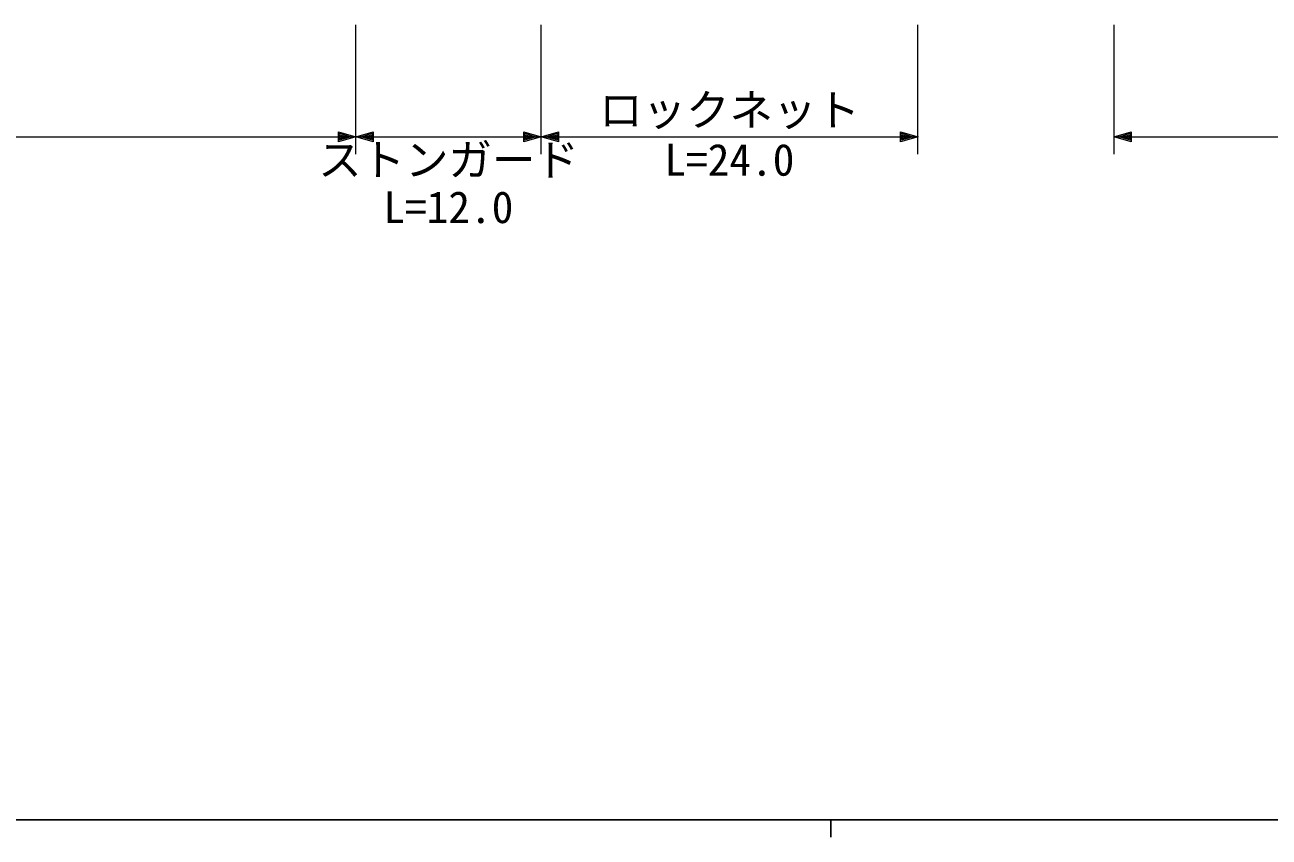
# Model space of a CAD drawing. Units: millimetres, scale not verified. Extents: x 40000 to 680000, y 20000 to 380000.
# Drawn here: x 121628 to 193206, y 204000 to 250716 of the extents above; entities that cross this region are included whole.
import ezdxf
from ezdxf.enums import TextEntityAlignment as Align

# ---------------------------------------------------------------- set-up
doc = ezdxf.new("R2010")
doc.units = ezdxf.units.MM
doc.header["$LTSCALE"] = 1000
doc.layers.add('M-STR-HTXT', color=7, linetype='Continuous', lineweight=13)
doc.layers.add('M-TTL-BAND', color=7, linetype='Continuous', lineweight=25)
doc.styles.add('ＭＳ ゴシック', font='')
doc.styles.get('ＭＳ ゴシック').set_extended_font_data('MS Gothic')

msp = doc.modelspace()

# ---------------------------------------------------------------- linework, layer by layer
at = {"layer": 'M-STR-HTXT'}
for p, q in [((140671, 243279), (140671, 250716)), ((151324, 243279), (151324, 250716)), ((173007, 243279), (173007, 250716)), ((184276, 250716), (184276, 243279)), ((76693, 244279), (140671, 244279)), ((139671, 243999), (139671, 244559)), ((139671, 244559), (140671, 244279)), ((140671, 244279), (139671, 243999)), ((139711, 244079), (139711, 244479)), ((139711, 244479), (140391, 244279)), ((140391, 244279), (139711, 244079)), ((139751, 244159), (139751, 244399)), ((139751, 244399), (140231, 244279)), ((140231, 244279), (139751, 244159)), ((139791, 244239), (139791, 244319)), ((139791, 244319), (139991, 244279)), ((139991, 244279), (139791, 244239)), ((140671, 244279), (141671, 244559)), ((141671, 243999), (140671, 244279)), ((140671, 244279), (151324, 244279)), ((140951, 244279), (141631, 244479)), ((141631, 244079), (140951, 244279)), ((141111, 244279), (141591, 244399)), ((141591, 244159), (141111, 244279)), ((141351, 244279), (141551, 244319)), ((141551, 244239), (141351, 244279)), ((141551, 244319), (141551, 244239)), ((141591, 244399), (141591, 244159)), ((141631, 244479), (141631, 244079)), ((141671, 244559), (141671, 243999)), ((150324, 243999), (150324, 244559)), ((150324, 244559), (151324, 244279)), ((151324, 244279), (150324, 243999)), ((150364, 244079), (150364, 244479)), ((150364, 244479), (151044, 244279)), ((151044, 244279), (150364, 244079)), ((150404, 244159), (150404, 244399)), ((150404, 244399), (150884, 244279)), ((150884, 244279), (150404, 244159)), ((150444, 244239), (150444, 244319)), ((150444, 244319), (150644, 244279)), ((150644, 244279), (150444, 244239)), ((151324, 244279), (152324, 244559)), ((152324, 243999), (151324, 244279)), ((151324, 244279), (173008, 244279)), ((151604, 244279), (152284, 244479)), ((152284, 244079), (151604, 244279)), ((151764, 244279), (152244, 244399)), ((152244, 244159), (151764, 244279)), ((152004, 244279), (152204, 244319)), ((152204, 244239), (152004, 244279)), ((152204, 244319), (152204, 244239)), ((152244, 244399), (152244, 244159)), ((152284, 244479), (152284, 244079)), ((152324, 244559), (152324, 243999)), ((172008, 243999), (172008, 244559)), ((172008, 244559), (173008, 244279)), ((173008, 244279), (172008, 243999)), ((172048, 244079), (172048, 244479)), ((172048, 244479), (172728, 244279)), ((172728, 244279), (172048, 244079)), ((172088, 244159), (172088, 244399)), ((172088, 244399), (172568, 244279)), ((172568, 244279), (172088, 244159)), ((172128, 244239), (172128, 244319)), ((172128, 244319), (172328, 244279)), ((172328, 244279), (172128, 244239)), ((184276, 244279), (185276, 244559)), ((185276, 243999), (184276, 244279)), ((184276, 244279), (276350, 244279)), ((184556, 244279), (185236, 244479)), ((185236, 244079), (184556, 244279)), ((184716, 244279), (185196, 244399)), ((185196, 244159), (184716, 244279)), ((184956, 244279), (185156, 244319)), ((185156, 244239), (184956, 244279)), ((185156, 244319), (185156, 244239)), ((185196, 244399), (185196, 244159)), ((185236, 244479), (185236, 244079)), ((185276, 244559), (185276, 243999))]:
    msp.add_line(p, q, dxfattribs=at)
at = {"layer": 'M-TTL-BAND'}
for p, q in [((40000, 205000), (579000, 205000)), ((168000, 205000), (168000, 204000))]:
    msp.add_line(p, q, dxfattribs=at)

# ---------------------------------------------------------------- texts
at = {"layer": 'M-STR-HTXT', "style": 'ＭＳ ゴシック'}
for s, p in [('ロックネット', (154666, 244357)), ('ストンガード', (138498, 241492)), ('L=24.0', (158416, 241492)), ('L=12.0', (142248, 238766))]:
    msp.add_text(s, height=1833, dxfattribs=at).set_placement(p, align=Align.BOTTOM_LEFT)

doc.saveas('drawing.dxf')
